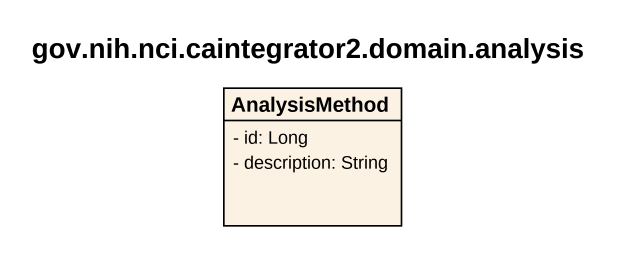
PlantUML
@startuml
title gov.nih.nci.caintegrator2.domain.analysis
hide circle
hide empty members
skinparam classAttributeIconSize 0
class AnalysisMethod {
  - id: Long
  - description: String
}
@enduml
